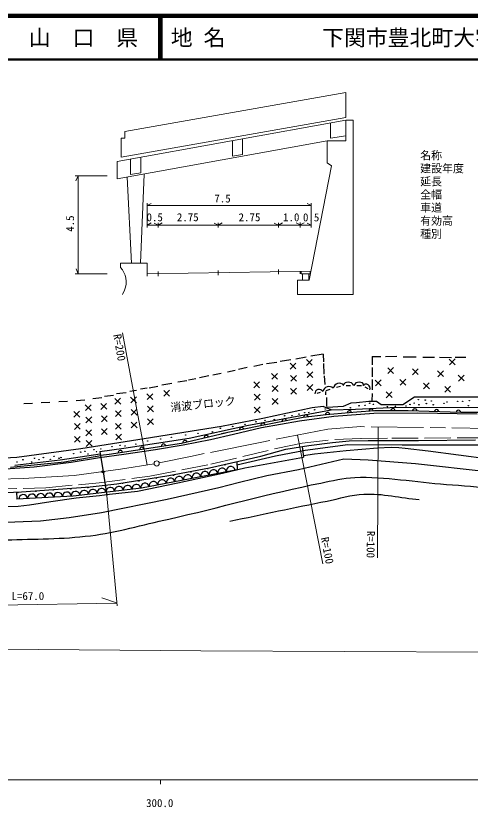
# Model space of a CAD drawing. Units: millimetres, scale not verified. Extents: x 40000 to 680000, y 20000 to 380000.
# Drawn here: x 334910 to 438904, y 198715 to 380000 of the extents above; entities that cross this region are included whole.
import ezdxf
from ezdxf.enums import TextEntityAlignment as Align

# ---------------------------------------------------------------- set-up
doc = ezdxf.new("R2010")
doc.units = ezdxf.units.MM
doc.header["$LTSCALE"] = 1000
doc.header["$PDMODE"] = 32
doc.header["$PDSIZE"] = 500
doc.linetypes.add('CHAIN', pattern=[18.5, 12, -1.5, 3.5, -1.5])
doc.linetypes.add('DASHED', pattern=[7.5, 6, -1.5])
for name, color, linetype, lineweight in [('M-BGD', 7, 'Continuous', 25), ('M-BMK', 2, 'CHAIN', 13), ('M-BMK-SRVR', 3, 'Continuous', 13), ('M-STR-HTXT', 7, 'Continuous', 13), ('M-TTL', 2, 'Continuous', 140), ('M-TTL-BAND', 7, 'Continuous', 13), ('M-TTL-LINE', 7, 'Continuous', 50), ('M-TTL-TXT', 7, 'Continuous', 50)]:
    doc.layers.add(name, color=color, linetype=linetype, lineweight=lineweight)
doc.layers.add('M-OTRS', color=6, linetype='Continuous')
doc.styles.add('ＭＳ ゴシック', font='')
doc.styles.get('ＭＳ ゴシック').set_extended_font_data('MS Gothic')

msp = doc.modelspace()

# ---------------------------------------------------------------- linework, layer by layer
at = {"layer": 'M-BGD', "lineweight": 13}
for p, q in [((410446, 362440), (359886, 353518)), ((410446, 362440), (410446, 356700)), ((410461, 356077), (358094, 346593)), ((410446, 356700), (358983, 347619)), ((406954, 355442), (406954, 351985)), ((410461, 351354), (410461, 356077)), ((410461, 356077), (412159, 356077)), ((412159, 356077), (412159, 316176)), ((359886, 351974), (359886, 353518)), ((358983, 347619), (358983, 351974)), ((358983, 351974), (359886, 351974)), ((386813, 348256), (386813, 351794)), ((406954, 351985), (410461, 352515)), ((406211, 351354), (358094, 342640)), ((384476, 351371), (384476, 347830)), ((406211, 346357), (406211, 351354)), ((406211, 351354), (410461, 351354)), ((384476, 347830), (386813, 348256)), ((358094, 342640), (358094, 346593)), ((361161, 347148), (361161, 343634)), ((363497, 344060), (363497, 347571)), ((407167, 345614), (406211, 346357)), ((402090, 319424), (407167, 345614)), ((348488, 343363), (355841, 343363)), ((348643, 342174), (349153, 343363)), ((349153, 343363), (349153, 320863)), ((360364, 343051), (361364, 323308)), ((361161, 343634), (363497, 344060)), ((364286, 343761), (363460, 323308)), ((364999, 337049), (364999, 331525)), ((364999, 336513), (365912, 337023)), ((364999, 336513), (402499, 336513)), ((402499, 336513), (401578, 336985)), ((402499, 337049), (402499, 331525)), ((364999, 332060), (365912, 332569)), ((364999, 332060), (402499, 332060)), ((367499, 332060), (366578, 332532)), ((367499, 332596), (367499, 331525)), ((367499, 332060), (368412, 332569)), ((381249, 332060), (380328, 332532)), ((381249, 332596), (381249, 331525)), ((381249, 332060), (382162, 332569)), ((394999, 332060), (394078, 332532)), ((394999, 332596), (394999, 331525)), ((394999, 332060), (395912, 332569)), ((399999, 332082), (399078, 332554)), ((399999, 332618), (399999, 331546)), ((399999, 332082), (400912, 332591)), ((402499, 332060), (401578, 332532)), ((358837, 323308), (364999, 323308)), ((358837, 323308), (358837, 322328)), ((364999, 323308), (364999, 320863)), ((348716, 322061), (349153, 320863)), ((364999, 320863), (402493, 321502)), ((364999, 321398), (364999, 320327)), ((367499, 321441), (367499, 320369)), ((381249, 321675), (381249, 320604)), ((394999, 321910), (394999, 320839)), ((399999, 321460), (399999, 320924)), ((400249, 321460), (400249, 320924)), ((400249, 320924), (402249, 320924)), ((400499, 320924), (400499, 319424)), ((401999, 320924), (401999, 319424)), ((402249, 321498), (402249, 320924)), ((348488, 320863), (355841, 320863)), ((399346, 316176), (399346, 319424)), ((399346, 319424), (402090, 319424)), ((359780, 317187), (359304, 316176)), ((412159, 316176), (399346, 316176))]:
    msp.add_line(p, q, dxfattribs=at)
at = {"layer": 'M-BGD'}
for p, q in [((397839, 301193), (395414, 300815)), ((401377, 301769), (398972, 301352)), ((401408, 301243), (402760, 299942)), ((402734, 301268), (401434, 299917)), ((405272, 302465), (402470, 302067)), ((405272, 302465), (405312, 300736)), ((416502, 301948), (418430, 301968)), ((416502, 301948), (416502, 300149)), ((419523, 301928), (422147, 302008)), ((423578, 301888), (426559, 301908)), ((428070, 301789), (430773, 301769)), ((431886, 301809), (434629, 301729)), ((434115, 301363), (435466, 300062)), ((435441, 301388), (434140, 300037)), ((435464, 301769), (437948, 301789)), ((387841, 299444), (385913, 298947)), ((391439, 300100), (389372, 299662)), ((394659, 300616), (392313, 300298)), ((397672, 300408), (399023, 299107)), ((398998, 300433), (397697, 299082)), ((405312, 300318), (405431, 297913)), ((416495, 299404), (416475, 297277)), ((416502, 300149), (416502, 300069)), ((420043, 299375), (421394, 298075)), ((421369, 299400), (420068, 298049)), ((427014, 299122), (425713, 297771)), ((379076, 297516), (376950, 297059)), ((381899, 298092), (380010, 297675)), ((385118, 298728), (383389, 298331)), ((393458, 298062), (394809, 296762)), ((394784, 298088), (393483, 296737)), ((397803, 297601), (399155, 296301)), ((399129, 297626), (397829, 296275)), ((401540, 298436), (402891, 297135)), ((402866, 298461), (401565, 297110)), ((405491, 297536), (405670, 295568)), ((425688, 299097), (427039, 297796)), ((431452, 298660), (432803, 297359)), ((432778, 298685), (431477, 297334)), ((436182, 297666), (437533, 296365)), ((437508, 297691), (436207, 296340)), ((370649, 295806), (368304, 295369)), ((374028, 296403), (371981, 296065)), ((376095, 296840), (374465, 296502)), ((389358, 296117), (390709, 294817)), ((390683, 296143), (389383, 294792)), ((402862, 295520), (401562, 294168)), ((416469, 296681), (416447, 294304)), ((417181, 296553), (418532, 295252)), ((418507, 296578), (417206, 295227)), ((422826, 296712), (424177, 295411)), ((424151, 296737), (422851, 295386)), ((428232, 295877), (429583, 294577)), ((429558, 295902), (428257, 294551)), ((362540, 294137), (361009, 293938)), ((364964, 294693), (363474, 294495)), ((367409, 295091), (365441, 294693)), ((368748, 294185), (370099, 292884)), ((370074, 294210), (368773, 292859)), ((393590, 295256), (394941, 293955)), ((394916, 295281), (393615, 293930)), ((397800, 294659), (399151, 293359)), ((399126, 294685), (397825, 293334)), ((401536, 295494), (402888, 294194)), ((403915, 293538), (404644, 293765)), ((405789, 293958), (405829, 293163)), ((405908, 294157), (406863, 294454)), ((408295, 294899), (409250, 295195)), ((410501, 295340), (411501, 295340)), ((413001, 295340), (414001, 295340)), ((414808, 295036), (415457, 294633)), ((419685, 293850), (421036, 292549)), ((421011, 293875), (419711, 292524)), ((433082, 295122), (434433, 293821)), ((434407, 295147), (433107, 293796)), ((348710, 291875), (350706, 291995)), ((354629, 292507), (352542, 292288)), ((357292, 293004), (355225, 292785)), ((357572, 292353), (358923, 291052)), ((358897, 292378), (357597, 291027)), ((360135, 293600), (357988, 293382)), ((361174, 292659), (362525, 291359)), ((362500, 292684), (361199, 291333)), ((364910, 293414), (366262, 292114)), ((366236, 293440), (364936, 292089)), ((389489, 293311), (390840, 292010)), ((390815, 293336), (389515, 291985)), ((393586, 292314), (394937, 291014)), ((394912, 292339), (393611, 290988)), ((405988, 292527), (406008, 290520)), ((416439, 293518), (416423, 291811)), ((426142, 292646), (423479, 290897)), ((472532, 292567), (426142, 292646)), ((336731, 291155), (338728, 291275)), ((340724, 291395), (342720, 291515)), ((344717, 291635), (346713, 291755)), ((350811, 290881), (352163, 289580)), ((352137, 290906), (350837, 289555)), ((354352, 291160), (355703, 289860)), ((355677, 291185), (354377, 289834)), ((365042, 290608), (366393, 289307)), ((366368, 290633), (365067, 289282)), ((389486, 290369), (390837, 289069)), ((390812, 290394), (389511, 289043)), ((402728, 290221), (391419, 287717)), ((405292, 290539), (402728, 290221)), ((407061, 289705), (405292, 290539)), ((409824, 290500), (406227, 290241)), ((411613, 291275), (409824, 290500)), ((412885, 291354), (411613, 291275)), ((412671, 289913), (420622, 290311)), ((415727, 291672), (412885, 291354)), ((417456, 291672), (415727, 291672)), ((418550, 290897), (417456, 291672)), ((423479, 290897), (418550, 290897)), ((420622, 290311), (438530, 290331)), ((438530, 290331), (446540, 290251)), ((348173, 289385), (349524, 288085)), ((349499, 289410), (348198, 288059)), ((354483, 288353), (355834, 287053)), ((355809, 288379), (354509, 287027)), ((357703, 289546), (359054, 288245)), ((359029, 289571), (357728, 288220)), ((361305, 289852), (362657, 288552)), ((362631, 289878), (361331, 288526)), ((387807, 286137), (402197, 288800)), ((407722, 288244), (399812, 287170)), ((405948, 288611), (400701, 288015)), ((402197, 288800), (407061, 289705)), ((412945, 289188), (405948, 288611)), ((407061, 289705), (412671, 289913)), ((416885, 288920), (407722, 288244)), ((416999, 289486), (412945, 289188)), ((426863, 288939), (416885, 288920)), ((424691, 289526), (416999, 289486)), ((436776, 289128), (424691, 289526)), ((440517, 288721), (426863, 288939)), ((446515, 289128), (436776, 289128)), ((348305, 286578), (349656, 285278)), ((349631, 286604), (348330, 285253)), ((350943, 288074), (352294, 286774)), ((352269, 288099), (350968, 286748)), ((357700, 286604), (359051, 285304)), ((359025, 286630), (357725, 285278)), ((361302, 286911), (362653, 285610)), ((362628, 286936), (361327, 285585)), ((365039, 287666), (366390, 286366)), ((366364, 287691), (365064, 286340)), ((391419, 287717), (381958, 285948)), ((400701, 288015), (390167, 285908)), ((399812, 287170), (391166, 285600)), ((350939, 285133), (352291, 283832)), ((352265, 285158), (350965, 283807)), ((354480, 285412), (355831, 284111)), ((355806, 285437), (354505, 284086)), ((381958, 285948), (364269, 283126)), ((374569, 283275), (387807, 286137)), ((390167, 285908), (382018, 284239)), ((391166, 285600), (384706, 284110)), ((348301, 283637), (349652, 282336)), ((349627, 283662), (348327, 282311)), ((364269, 283126), (349759, 280780)), ((357764, 284163), (359115, 282863)), ((359089, 284188), (357789, 282837)), ((359653, 280989), (374569, 283275)), ((382912, 284418), (372855, 282052)), ((379479, 282857), (373178, 281665)), ((384706, 284110), (379479, 282857)), ((427110, 282688), (440089, 282887)), ((351004, 282691), (352355, 281391)), ((352329, 282717), (351029, 281366)), ((372855, 282052), (364805, 280820)), ((373178, 281665), (366858, 280552)), ((396740, 280721), (402007, 281595)), ((400432, 281304), (400791, 278860)), ((410940, 281720), (401121, 280447)), ((402007, 281595), (407413, 282251)), ((407413, 282251), (411190, 282649)), ((423362, 281660), (410940, 281720)), ((411190, 282649), (415542, 282688)), ((415542, 282688), (427110, 282688)), ((420785, 281095), (417657, 280956)), ((422575, 281049), (420785, 281095)), ((424058, 280875), (422575, 281049)), ((433876, 281640), (423362, 281660)), ((446535, 281640), (433876, 281640)), ((349759, 280780), (335111, 278833)), ((345049, 278256), (354231, 279667)), ((346068, 277849), (354371, 279310)), ((359623, 279479), (354097, 278723)), ((354132, 280224), (359653, 280989)), ((354132, 280224), (354872, 275522)), ((356299, 279528), (354371, 279310)), ((364805, 280820), (356299, 279528)), ((366858, 280552), (359623, 279479)), ((390956, 279131), (396740, 280721)), ((401121, 280447), (394363, 279136)), ((403270, 279566), (400736, 279239)), ((410487, 280377), (403270, 279566)), ((417657, 280956), (410487, 280377)), ((429265, 280273), (424058, 280875)), ((446641, 278002), (429265, 280273)), ((335111, 278833), (325074, 278296)), ((333725, 276577), (346068, 277849)), ((334674, 277084), (345049, 278256)), ((347538, 277650), (339091, 276616)), ((354097, 278723), (347538, 277650)), ((379269, 276467), (390956, 279131)), ((385491, 277885), (385576, 276029)), ((394363, 279136), (385529, 277043)), ((387342, 276456), (394907, 277834)), ((394907, 277834), (400782, 278925)), ((399598, 276045), (406108, 277574)), ((406108, 277574), (409977, 278547)), ((409977, 278547), (415538, 278292)), ((415538, 278292), (426357, 277458)), ((426357, 277458), (442806, 275581)), ((339091, 276616), (331399, 276040)), ((385576, 276029), (363638, 271787)), ((369967, 274659), (379269, 276467)), ((382211, 275217), (387342, 276456)), ((392370, 274701), (399598, 276045)), ((354872, 275522), (355773, 270131)), ((358002, 272810), (369967, 274659)), ((371970, 272981), (382211, 275217)), ((386068, 273149), (392370, 274701)), ((336198, 270981), (351960, 272095)), ((351960, 272095), (358002, 272810)), ((362749, 271139), (371970, 272981)), ((369549, 269257), (381388, 271944)), ((381388, 271944), (386068, 273149)), ((328705, 270663), (336198, 270981)), ((335085, 270934), (335104, 269238)), ((363638, 271787), (348015, 269998)), ((354062, 270085), (356320, 270386)), ((356320, 270386), (362749, 271139)), ((348015, 269998), (335104, 269238)), ((338006, 268011), (342924, 268712)), ((342924, 268712), (348756, 269569)), ((348756, 269569), (354062, 270085)), ((354536, 266198), (369549, 269257)), ((332834, 267612), (335423, 267693)), ((335423, 267693), (338006, 268011)), ((340520, 264322), (347123, 265110)), ((347123, 265110), (354536, 266198)), ((324279, 263627), (340520, 264322))]:
    msp.add_line(p, q, dxfattribs=at)
at = {"layer": 'M-BGD', "linetype": 'DASHED', "lineweight": 13}
for p, q in [((400461, 282097), (407898, 282931)), ((407898, 282931), (413968, 283186)), ((413968, 283186), (420965, 283233)), ((420965, 283233), (441306, 283325)), ((394878, 280985), (400461, 282097)), ((379564, 277255), (394878, 280985)), ((365570, 274545), (379564, 277255)), ((353986, 273039), (365570, 274545)), ((341800, 271880), (353986, 273039)), ((329104, 271533), (341800, 271880))]:
    msp.add_line(p, q, dxfattribs=at)
at = {"layer": 'M-BGD'}
for centre, radius in [((427061, 292060), 51.7), ((428612, 291961), 51.7), ((438728, 291861), 51.7), ((411489, 290202), 51.7), ((413496, 290659), 51.7), ((414868, 290778), 51.7), ((415921, 291255), 51.7), ((416776, 290977), 51.7), ((419976, 290480), 51.7), ((421804, 290559), 51.7), ((424229, 290619), 51.7), ((425133, 290967), 51.7), ((426107, 291265), 51.7), ((427161, 290887), 51.7), ((428890, 291185), 51.7), ((430023, 291782), 51.7), ((430440, 290887), 51.7), ((432925, 291205), 51.7), ((433600, 291523), 51.7), ((436065, 291682), 51.7), ((437178, 291682), 51.7), ((438470, 290708), 51.7), ((396423, 288373), 51.7), ((398092, 288393), 51.7), ((399702, 288751), 51.7), ((401034, 289108), 51.7), ((402008, 289128), 51.7), ((403300, 289744), 51.7), ((405725, 289923), 51.7), ((387379, 286405), 51.7), ((389864, 287002), 51.7), ((391931, 287339), 51.7), ((394077, 287518), 51.7), ((379906, 284696), 51.7), ((381754, 285531), 51.7), ((384557, 285928), 51.7), ((368040, 283066), 51.7), ((370505, 283464), 51.7), ((373784, 283961), 51.7), ((376587, 284378), 51.7), ((356910, 281317), 51.7), ((358778, 281595), 51.7), ((359931, 281436), 51.7), ((362356, 281874), 51.7), ((365099, 282589), 51.7), ((348164, 279687), 51.7), ((349754, 280045), 51.7), ((350709, 280244), 51.7), ((351424, 279608), 51.7), ((352776, 280602), 51.7), ((353372, 280164), 51.7), ((354366, 280761), 51.7), ((335166, 277779), 51.7), ((336517, 278296), 51.7), ((338505, 277779), 51.7), ((339181, 278654), 51.7), ((340214, 278336), 51.7), ((341208, 278813), 51.7), ((342798, 278415), 51.7), ((343672, 279091), 51.7), ((344825, 278654), 51.7), ((345263, 278813), 51.7), ((374997, 275503), 70), ((378843, 276259), 70), ((382808, 277153), 70), ((367051, 274097), 70), ((371017, 274753), 70), ((351394, 271946), 70), ((355290, 272363), 70), ((359345, 272900), 70), ((363071, 273476), 70), ((335364, 270823), 70), ((339518, 271091), 70), ((343484, 271389), 70), ((347469, 271638), 70)]:
    msp.add_circle(centre, radius, dxfattribs=at)
at = {"layer": 'M-BGD', "lineweight": 13}
msp.add_arc((355462, 319052), 4703, 336.63883, 44.14397, dxfattribs=at)
at = {"layer": 'M-BGD'}
for centre, radius, start, end in [((408970, 294410), 1417, 45.32514, 169.18017), ((411001, 294673), 1417, 28.07249, 151.92751), ((413501, 294673), 1417, 28.07249, 151.92751), ((415009, 294637), 983, 341.80251, 134.4159), ((404349, 293429), 983, 30.94596, 183.55935), ((406583, 293669), 1417, 45.32514, 169.18017), ((401305, 288084), 500, 6.48307, 186.48307), ((406274, 288638), 500, 4.70305, 185.3311), ((411257, 289049), 500, 4.70975, 184.70975), ((416242, 289430), 500, 4.20536, 184.20536), ((421240, 289508), 500, 0.2961, 180.2961), ((426239, 289475), 500, 358.11595, 178.11595), ((431237, 289310), 500, 358.11595, 178.11595), ((436234, 289146), 500, 358.11595, 178.11595), ((391491, 286173), 500, 11.30993, 191.30993), ((396394, 287154), 500, 11.30993, 191.30993), ((386592, 285176), 500, 11.57842, 191.57842), ((378522, 283385), 500, 13.23421, 193.23421), ((363782, 280665), 500, 8.63548, 188.63548), ((368725, 281420), 500, 8.70363, 188.70363), ((373655, 282241), 500, 13.23421, 193.23421), ((358839, 279914), 500, 8.63548, 188.63548), ((378211, 274605), 1000, 10.94564, 190.94564), ((380174, 274985), 1000, 10.94564, 190.94564), ((382138, 275365), 1000, 10.94564, 190.94564), ((384102, 275744), 1000, 10.94564, 190.94564), ((370356, 273086), 1000, 10.94564, 190.94564), ((372320, 273466), 1000, 10.94564, 190.94564), ((374284, 273845), 1000, 10.94564, 190.94564), ((376247, 274225), 1000, 10.94564, 190.94564), ((356527, 270972), 1000, 6.53214, 186.53214), ((358514, 271200), 1000, 6.53214, 186.53214), ((360501, 271427), 1000, 6.53214, 186.53214), ((362488, 271655), 1000, 6.53214, 186.53214), ((364466, 271947), 1000, 10.90908, 190.29069), ((366429, 272326), 1000, 10.94564, 190.94564), ((368393, 272706), 1000, 10.94564, 190.94564), ((336603, 269326), 1000, 3.36969, 183.36969), ((338599, 269443), 1000, 3.36969, 183.36969), ((340596, 269561), 1000, 3.36969, 183.36969), ((342592, 269678), 1000, 3.36969, 183.36969), ((344589, 269796), 1000, 3.36969, 183.36969), ((346585, 269914), 1000, 3.36969, 183.36969), ((348579, 270063), 1000, 6.51197, 185.18529), ((350566, 270290), 1000, 6.53214, 186.53214), ((352553, 270517), 1000, 6.53214, 186.53214), ((354540, 270745), 1000, 6.53214, 186.53214)]:
    msp.add_arc(centre, radius, start, end, dxfattribs=at)
for points, knots in [([(288938, 253600), (291214, 255188), (293161, 257409), (295766, 258365), (298412, 259335), (301370, 258987), (304183, 259159), (313698, 259739), (323244, 259584), (332769, 259953), (339177, 260200), (345625, 260078), (351984, 260905), (358048, 261695), (363963, 263375), (369930, 264717), (381555, 267331), (393025, 270637), (404709, 272975), (407286, 273490), (409864, 274132), (412490, 274245), (419491, 274547), (426461, 273123), (433453, 272657), (440807, 272167), (448157, 271340), (455527, 271387), (468369, 271468), (481138, 273349), (493958, 274086), (502211, 274561), (510491, 274563), (518732, 275198), (526006, 275759), (533209, 277104), (540489, 277580), (545403, 277901), (550335, 277815), (555258, 277898), (559652, 277972), (564046, 278004), (568439, 278057)], [0, 0, 0, 0, 1, 1, 1, 2, 2, 2, 3, 3, 3, 4, 4, 4, 5, 5, 5, 6, 6, 6, 7, 7, 7, 8, 8, 8, 9, 9, 9, 10, 10, 10, 11, 11, 11, 12, 12, 12, 13, 13, 13, 14, 14, 14, 14]), ([(383905, 264240), (391316, 265776), (398713, 267377), (406138, 268846), (408939, 269400), (411702, 270310), (414555, 270434), (418807, 270619), (423024, 269587), (427259, 269163)], [0, 0, 0, 0, 1, 1, 1, 2, 2, 2, 3, 3, 3, 3])]:
    msp.add_open_spline(points, degree=3, knots=knots, dxfattribs=at)
at = {"layer": 'M-BMK'}
for p, q in [((406294, 285288), (391235, 282369)), ((413847, 285890), (406294, 285288)), ((446724, 285430), (413847, 285890)), ((391235, 282369), (374878, 279079)), ((374878, 279079), (367740, 277586)), ((358892, 276113), (348235, 274677)), ((366561, 277366), (358892, 276113)), ((336559, 273982), (298331, 273009)), ((348235, 274677), (336559, 273982))]:
    msp.add_line(p, q, dxfattribs=at)
at = {"layer": 'M-BMK-SRVR'}
msp.add_circle((367153, 277463), 600, dxfattribs=at)
at = {"layer": 'M-OTRS'}
msp.add_point((354872, 275522), dxfattribs=at)
at = {"layer": 'M-STR-HTXT'}
for p, q in [((359313, 307368), (364984, 277099)), ((417841, 285834), (417714, 255825)), ((405192, 254470), (399400, 283939)), ((358092, 244836), (355773, 270131)), ((357928, 245497), (354619, 246634)), ((305377, 244592), (357951, 245414)), ((274129, 235345), (377273, 234510)), ((377273, 234510), (487460, 234047))]:
    msp.add_line(p, q, dxfattribs=at)
at = {"layer": 'M-TTL'}
msp.add_line((680000, 380000), (40000, 380000), dxfattribs=at)
at = {"layer": 'M-TTL-BAND'}
for p, q in [((40000, 205000), (579000, 205000)), ((368000, 205000), (368000, 204000))]:
    msp.add_line(p, q, dxfattribs=at)
at = {"layer": 'M-TTL-LINE'}
for p, q in [((367750, 380000), (367750, 370000)), ((368250, 380000), (368250, 370000)), ((40000, 370000), (680000, 370000))]:
    msp.add_line(p, q, dxfattribs=at)

# ---------------------------------------------------------------- texts
at = {"layer": 'M-BGD', "style": 'ＭＳ ゴシック'}
for s, p in [('7.5', (382223, 336698)), ('0.5', (366697, 332392)), ('2.75', (374269, 332392)), ('2.75', (388396, 332392)), ('1.0', (397947, 332392)), ('0.5', (402505, 332369))]:
    msp.add_text(s, height=1833, dxfattribs=at).set_placement(p, align=Align.BOTTOM_CENTER)
msp.add_text('4.5', height=1833, rotation=90, dxfattribs=at).set_placement((348779, 332401), align=Align.BOTTOM_CENTER)
msp.add_text('消波ブロック', height=1833, rotation=6.323, dxfattribs=at).set_placement((377742, 291058), align=Align.MIDDLE_CENTER)
at = {"layer": 'M-STR-HTXT', "style": 'ＭＳ ゴシック'}
for s, p in [('名称', (427465, 346572)), ('建設年度', (427465, 343572)), ('延長', (427465, 340572)), ('全幅', (427465, 337572)), ('車道', (427465, 334572)), ('有効高', (427465, 331572)), ('種別', (427465, 328586))]:
    msp.add_text(s, height=1833, dxfattribs=at).set_placement(p, align=Align.BOTTOM_LEFT)
for s, rotation, p in [('R=200', 279.881, (357200, 303764)), ('R=100', 269.277, (414700, 258919)), ('R=100', 281.111, (404765, 257243))]:
    msp.add_text(s, height=1833, rotation=rotation, dxfattribs=at).set_placement(p, align=Align.BOTTOM_CENTER)
msp.add_text('L=67.0', height=1833, dxfattribs=at).set_placement((337661, 247083), align=Align.MIDDLE_CENTER)
at = {"layer": 'M-TTL-BAND', "style": 'ＭＳ ゴシック'}
msp.add_text('300.0', height=1833, dxfattribs=at).set_placement((367844, 198195), align=Align.BOTTOM_CENTER)
at = {"layer": 'M-TTL-TXT', "style": 'ＭＳ ゴシック'}
msp.add_text('山\u3000口\u3000県', height=3666, dxfattribs=at).set_placement((350375, 375000), align=Align.MIDDLE_CENTER)
for s, p in [('地 名', (370380, 375000)), ('下関市豊北町大字神田上', (405024, 375000))]:
    msp.add_text(s, height=3666, dxfattribs=at).set_placement(p, align=Align.MIDDLE_LEFT)

doc.saveas('drawing.dxf')
